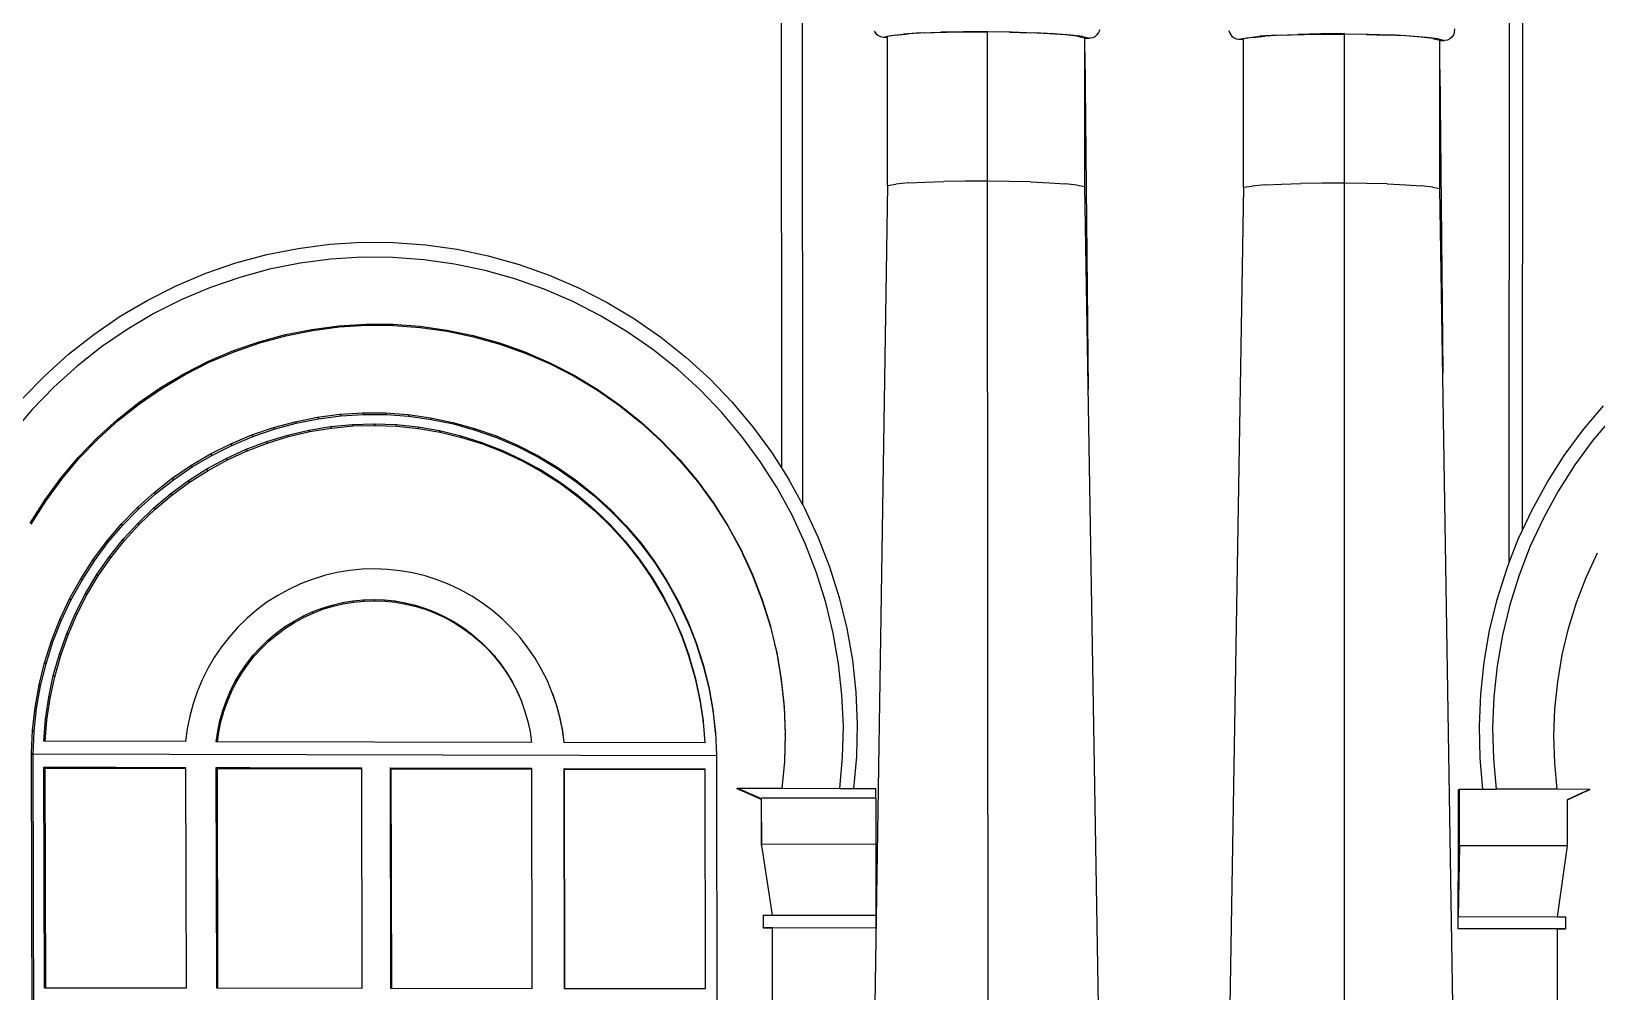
# Model space of a CAD drawing. Extents: x -106 to 80, y -44 to 65.
# Drawn here: x -18.76 to 4.62, y 10.83 to 25.17 of the extents above; entities that cross this region are included whole.
import ezdxf

# ---------------------------------------------------------------- set-up
doc = ezdxf.new("R2010")
doc.units = 0
doc.layers.get('0').update_dxf_attribs({"linetype": 'CONTINUOUS'})

msp = doc.modelspace()

# ---------------------------------------------------------------- linework, layer by layer
for p, q in [((-7.236, 18.1), (-7.247, 29.208)), ((3.313, 17.238), (3.318, 29.125)), ((-7.565, 28.873), (-7.554, 18.651)), ((3.512, 17.723), (3.517, 28.787)), ((-6.172, 25.175), (-6.148, 25.139)), ((-6.148, 25.139), (-6.116, 25.111)), ((-6.116, 25.111), (-6.079, 25.092)), ((-6.079, 25.092), (-6.039, 25.085)), ((-6.039, 25.085), (-5.925, 25.109)), ((-6.039, 25.085), (-5.972, 25.085)), ((-5.848, 25.113), (-5.972, 25.092)), ((-5.972, 25.085), (-5.972, 25.092)), ((-5.97, 22.871), (-5.972, 25.085)), ((-5.925, 25.109), (-5.736, 25.13)), ((-5.848, 25.113), (-5.661, 25.132)), ((-5.482, 25.147), (-5.736, 25.13)), ((-5.417, 25.147), (-5.661, 25.132)), ((-5.482, 25.147), (-5.177, 25.159)), ((-5.417, 25.147), (-5.132, 25.158)), ((-4.836, 25.165), (-5.177, 25.159)), ((-5.132, 25.158), (-5.13, 25.158)), ((-5.13, 25.158), (-5.089, 25.158)), ((-5.089, 25.158), (-5.088, 25.158)), ((-5.088, 25.158), (-4.831, 25.163)), ((-4.82, 25.163), (-5.088, 25.158)), ((-4.477, 25.166), (-4.836, 25.165)), ((-4.831, 25.163), (-4.82, 25.163)), ((-4.82, 25.163), (-4.813, 25.163)), ((-4.813, 25.163), (-4.481, 25.164)), ((-4.48, 22.934), (-4.481, 25.164)), ((-4.481, 25.164), (-4.479, 25.164)), ((-4.479, 25.164), (-4.477, 25.164)), ((-4.477, 25.166), (-4.119, 25.161)), ((-4.15, 25.159), (-4.477, 25.164)), ((-4.15, 25.159), (-4.148, 25.159)), ((-4.148, 25.159), (-3.837, 25.149)), ((-4.119, 25.161), (-3.782, 25.15)), ((-3.555, 25.135), (-3.837, 25.149)), ((-3.482, 25.134), (-3.782, 25.15)), ((-3.319, 25.117), (-3.555, 25.135)), ((-3.236, 25.114), (-3.482, 25.134)), ((-3.139, 25.096), (-3.319, 25.117)), ((-3.057, 25.091), (-3.236, 25.114)), ((-3.139, 25.096), (-3.025, 25.073)), ((-3.057, 25.091), (-2.953, 25.066)), ((-3.025, 25.066), (-3.025, 25.073)), ((-3.025, 25.066), (-2.953, 25.066)), ((-3.024, 22.855), (-3.025, 25.066)), ((-2.913, 25.072), (-2.953, 25.066)), ((-2.876, 25.09), (-2.913, 25.072)), ((-2.844, 25.118), (-2.876, 25.09)), ((-2.82, 25.154), (-2.844, 25.118)), ((-2.804, 25.195), (-2.82, 25.154)), ((-0.873, 25.183), (-0.858, 25.141)), ((-0.858, 25.141), (-0.834, 25.105)), ((-0.834, 25.105), (-0.803, 25.077)), ((-0.803, 25.077), (-0.766, 25.058)), ((-0.766, 25.058), (-0.727, 25.051)), ((-0.727, 25.051), (-0.606, 25.075)), ((-0.727, 25.051), (-0.658, 25.051)), ((-0.528, 25.079), (-0.658, 25.058)), ((-0.658, 25.051), (-0.658, 25.058)), ((-0.658, 22.842), (-0.658, 25.051)), ((-0.606, 25.075), (-0.411, 25.096)), ((-0.528, 25.079), (-0.335, 25.098)), ((-0.153, 25.113), (-0.411, 25.096)), ((-0.088, 25.113), (-0.335, 25.098)), ((-0.153, 25.113), (0.156, 25.125)), ((-0.088, 25.113), (0.2, 25.123)), ((0.498, 25.131), (0.156, 25.125)), ((0.2, 25.123), (0.202, 25.123)), ((0.202, 25.123), (0.243, 25.124)), ((0.243, 25.124), (0.245, 25.124)), ((0.245, 25.124), (0.502, 25.129)), ((0.514, 25.129), (0.245, 25.124)), ((0.857, 25.132), (0.498, 25.131)), ((0.502, 25.129), (0.514, 25.129)), ((0.514, 25.129), (0.52, 25.129)), ((0.52, 25.129), (0.852, 25.13)), ((0.851, 22.904), (0.852, 25.13)), ((0.852, 25.13), (0.854, 25.13)), ((0.854, 25.13), (0.856, 25.13)), ((1.18, 25.125), (0.856, 25.13)), ((0.857, 25.132), (1.212, 25.127)), ((1.18, 25.125), (1.183, 25.125)), ((1.183, 25.125), (1.491, 25.115)), ((1.212, 25.127), (1.546, 25.116)), ((1.768, 25.101), (1.491, 25.115)), ((1.84, 25.1), (1.546, 25.116)), ((1.998, 25.083), (1.768, 25.101)), ((2.079, 25.08), (1.84, 25.1)), ((2.171, 25.062), (1.998, 25.083)), ((2.251, 25.057), (2.079, 25.08)), ((2.171, 25.062), (2.278, 25.039)), ((2.251, 25.057), (2.348, 25.032)), ((2.277, 22.825), (2.278, 25.032)), ((2.278, 25.032), (2.278, 25.039)), ((2.278, 25.032), (2.348, 25.032)), ((2.388, 25.038), (2.348, 25.032)), ((2.425, 25.056), (2.388, 25.038)), ((2.457, 25.084), (2.425, 25.056)), ((2.482, 25.12), (2.457, 25.084)), ((2.497, 25.161), (2.482, 25.12)), ((2.497, 25.161), (2.502, 25.206)), ((-3.025, 24.855), (-2.974, 19.824)), ((2.278, 24.602), (2.32, 20.074)), ((-5.659, 22.906), (-5.416, 22.92)), ((-5.416, 22.92), (-5.129, 22.929)), ((-4.812, 22.934), (-5.129, 22.929)), ((-4.48, 22.934), (-4.812, 22.934)), ((-4.469, 6.944), (-4.48, 22.934)), ((-4.149, 22.93), (-4.48, 22.934)), ((-3.835, 22.922), (-4.149, 22.93)), ((-3.835, 22.922), (-3.554, 22.909)), ((-5.97, 22.871), (-6.218, 6.946)), ((-5.97, 22.871), (-5.847, 22.89)), ((-5.659, 22.906), (-5.847, 22.89)), ((-3.554, 22.909), (-3.318, 22.893)), ((-3.139, 22.875), (-3.318, 22.893)), ((-3.139, 22.875), (-3.024, 22.855)), ((-2.761, 6.947), (-3.024, 22.855)), ((-0.658, 22.842), (-0.918, 6.947)), ((-0.658, 22.842), (-0.528, 22.86)), ((-0.335, 22.877), (-0.528, 22.86)), ((-0.335, 22.877), (-0.088, 22.89)), ((-0.088, 22.89), (0.202, 22.899)), ((0.52, 22.904), (0.202, 22.899)), ((0.851, 22.904), (0.52, 22.904)), ((0.853, 6.945), (0.851, 22.904)), ((1.18, 22.9), (0.851, 22.904)), ((1.49, 22.892), (1.18, 22.9)), ((1.49, 22.892), (1.767, 22.879)), ((1.767, 22.879), (1.997, 22.864)), ((2.17, 22.845), (1.997, 22.864)), ((2.17, 22.845), (2.277, 22.825)), ((2.526, 6.947), (2.277, 22.825)), ((-14.774, 21.93), (-14.301, 21.991)), ((-14.301, 21.991), (-13.825, 22.021)), ((-13.825, 22.021), (-13.349, 22.018)), ((-13.349, 22.018), (-12.873, 21.984)), ((-12.873, 21.984), (-12.401, 21.918)), ((-15.702, 21.713), (-15.241, 21.837)), ((-15.241, 21.837), (-14.774, 21.93)), ((-14.285, 21.768), (-14.744, 21.708)), ((-13.822, 21.797), (-14.285, 21.768)), ((-13.359, 21.794), (-13.822, 21.797)), ((-12.896, 21.761), (-13.359, 21.794)), ((-12.437, 21.696), (-12.896, 21.761)), ((-12.401, 21.918), (-11.934, 21.82)), ((-11.934, 21.82), (-11.474, 21.691)), ((-16.593, 21.372), (-16.153, 21.558)), ((-16.153, 21.558), (-15.702, 21.713)), ((-15.199, 21.618), (-15.646, 21.497)), ((-14.744, 21.708), (-15.199, 21.618)), ((-11.983, 21.601), (-12.437, 21.696)), ((-11.537, 21.476), (-11.983, 21.601)), ((-11.474, 21.691), (-11.024, 21.531)), ((-11.024, 21.531), (-10.585, 21.342)), ((-17.019, 21.158), (-16.593, 21.372)), ((-16.085, 21.346), (-16.512, 21.166)), ((-15.646, 21.497), (-16.085, 21.346)), ((-11.099, 21.321), (-11.537, 21.476)), ((-10.673, 21.137), (-11.099, 21.321)), ((-10.585, 21.342), (-10.16, 21.124)), ((-17.43, 20.916), (-17.019, 21.158)), ((-16.512, 21.166), (-16.927, 20.957)), ((-10.259, 20.925), (-10.673, 21.137)), ((-10.16, 21.124), (-9.75, 20.878)), ((-17.825, 20.646), (-17.43, 20.916)), ((-16.927, 20.957), (-17.326, 20.721)), ((-9.861, 20.685), (-10.259, 20.925)), ((-9.75, 20.878), (-9.357, 20.605)), ((-18.201, 20.35), (-17.825, 20.646)), ((-17.326, 20.721), (-17.71, 20.459)), ((-15.355, 20.536), (-14.965, 20.642)), ((-15.346, 20.518), (-14.956, 20.624)), ((-14.965, 20.642), (-14.568, 20.721)), ((-14.956, 20.624), (-14.965, 20.642)), ((-14.956, 20.624), (-14.56, 20.703)), ((-14.568, 20.721), (-14.167, 20.774)), ((-14.56, 20.703), (-14.568, 20.721)), ((-14.56, 20.703), (-14.159, 20.756)), ((-14.167, 20.774), (-13.764, 20.799)), ((-14.159, 20.756), (-14.167, 20.774)), ((-14.159, 20.756), (-13.756, 20.781)), ((-13.764, 20.799), (-13.359, 20.797)), ((-13.756, 20.781), (-13.764, 20.799)), ((-13.756, 20.781), (-13.352, 20.779)), ((-13.359, 20.797), (-12.956, 20.768)), ((-13.352, 20.779), (-13.359, 20.797)), ((-13.352, 20.779), (-12.949, 20.75)), ((-12.956, 20.768), (-12.555, 20.711)), ((-12.949, 20.75), (-12.956, 20.768)), ((-12.949, 20.75), (-12.549, 20.694)), ((-12.555, 20.711), (-12.159, 20.628)), ((-12.549, 20.694), (-12.555, 20.711)), ((-12.549, 20.694), (-12.153, 20.611)), ((-12.159, 20.628), (-11.769, 20.519)), ((-12.153, 20.611), (-12.159, 20.628)), ((-12.153, 20.611), (-11.764, 20.501)), ((-9.479, 20.42), (-9.861, 20.685)), ((-9.357, 20.605), (-8.982, 20.307)), ((-18.556, 20.029), (-18.201, 20.35)), ((-17.71, 20.459), (-18.075, 20.171)), ((-16.111, 20.246), (-15.738, 20.404)), ((-16.1, 20.229), (-15.728, 20.386)), ((-15.738, 20.404), (-15.355, 20.536)), ((-15.728, 20.386), (-15.738, 20.404)), ((-15.728, 20.386), (-15.346, 20.518)), ((-15.346, 20.518), (-15.355, 20.536)), ((-11.769, 20.519), (-11.387, 20.383)), ((-11.764, 20.501), (-11.769, 20.519)), ((-11.764, 20.501), (-11.382, 20.366)), ((-11.387, 20.383), (-11.015, 20.223)), ((-11.382, 20.366), (-11.387, 20.383)), ((-11.382, 20.366), (-11.011, 20.205)), ((-9.115, 20.13), (-9.479, 20.42)), ((-18.075, 20.171), (-18.42, 19.859)), ((-16.472, 20.064), (-16.111, 20.246)), ((-16.461, 20.047), (-16.1, 20.229)), ((-16.1, 20.229), (-16.111, 20.246)), ((-11.011, 20.205), (-11.015, 20.223)), ((-11.015, 20.223), (-10.654, 20.037)), ((-11.011, 20.205), (-10.65, 20.02)), ((-8.771, 19.816), (-9.115, 20.13)), ((-8.982, 20.307), (-8.628, 19.984)), ((-18.889, 19.686), (-18.556, 20.029)), ((-16.821, 19.857), (-16.472, 20.064)), ((-16.809, 19.84), (-16.461, 20.047)), ((-16.461, 20.047), (-16.472, 20.064)), ((-10.654, 20.037), (-10.306, 19.828)), ((-10.65, 20.02), (-10.654, 20.037)), ((-10.65, 20.02), (-10.303, 19.811)), ((-8.628, 19.984), (-8.296, 19.639)), ((-18.42, 19.859), (-18.744, 19.525)), ((-17.155, 19.627), (-16.821, 19.857)), ((-17.143, 19.611), (-16.809, 19.84)), ((-16.809, 19.84), (-16.821, 19.857)), ((-10.306, 19.828), (-9.973, 19.596)), ((-10.303, 19.811), (-10.306, 19.828)), ((-10.303, 19.811), (-9.97, 19.58)), ((-8.448, 19.48), (-8.771, 19.816)), ((-8.296, 19.639), (-7.988, 19.272)), ((-18.744, 19.525), (-19.044, 19.169)), ((-17.473, 19.376), (-17.155, 19.627)), ((-17.46, 19.36), (-17.143, 19.611)), ((-17.143, 19.611), (-17.155, 19.627)), ((-14.817, 19.342), (-14.485, 19.409)), ((-14.485, 19.409), (-14.149, 19.452)), ((-14.485, 19.409), (-14.472, 19.384)), ((-14.472, 19.384), (-14.136, 19.428)), ((-14.149, 19.452), (-13.81, 19.474)), ((-14.149, 19.452), (-14.136, 19.428)), ((-14.136, 19.428), (-13.799, 19.449)), ((-13.81, 19.474), (-13.471, 19.472)), ((-13.81, 19.474), (-13.799, 19.449)), ((-13.799, 19.449), (-13.461, 19.448)), ((-13.471, 19.472), (-13.133, 19.448)), ((-13.471, 19.472), (-13.461, 19.448)), ((-13.461, 19.448), (-13.123, 19.424)), ((-13.133, 19.448), (-12.797, 19.401)), ((-13.133, 19.448), (-13.123, 19.424)), ((-13.123, 19.424), (-12.788, 19.377)), ((-9.973, 19.596), (-9.655, 19.342)), ((-9.97, 19.58), (-9.973, 19.596)), ((-9.97, 19.58), (-9.653, 19.326)), ((-8.148, 19.123), (-8.448, 19.48)), ((4.415, 19.219), (4.72, 19.581)), ((4.863, 19.422), (4.566, 19.069)), ((-17.774, 19.103), (-17.473, 19.376)), ((-17.761, 19.087), (-17.46, 19.36)), ((-17.46, 19.36), (-17.473, 19.376)), ((-15.465, 19.144), (-15.144, 19.254)), ((-15.45, 19.12), (-15.13, 19.23)), ((-15.144, 19.254), (-14.817, 19.342)), ((-15.144, 19.254), (-15.13, 19.23)), ((-15.13, 19.23), (-14.804, 19.318)), ((-14.93, 19.143), (-14.612, 19.217)), ((-14.917, 19.119), (-14.599, 19.194)), ((-14.817, 19.342), (-14.804, 19.318)), ((-14.804, 19.318), (-14.472, 19.384)), ((-14.612, 19.217), (-14.289, 19.27)), ((-14.599, 19.194), (-14.612, 19.217)), ((-14.599, 19.194), (-14.277, 19.247)), ((-14.289, 19.27), (-13.963, 19.302)), ((-14.277, 19.247), (-14.289, 19.27)), ((-14.277, 19.247), (-13.952, 19.278)), ((-13.963, 19.302), (-13.636, 19.311)), ((-13.952, 19.278), (-13.963, 19.302)), ((-13.952, 19.278), (-13.625, 19.287)), ((-13.636, 19.311), (-13.309, 19.299)), ((-13.625, 19.287), (-13.636, 19.311)), ((-13.625, 19.287), (-13.299, 19.275)), ((-13.309, 19.299), (-12.983, 19.265)), ((-13.299, 19.275), (-13.309, 19.299)), ((-13.299, 19.275), (-12.974, 19.241)), ((-12.983, 19.265), (-12.661, 19.209)), ((-12.974, 19.241), (-12.983, 19.265)), ((-12.974, 19.241), (-12.652, 19.185)), ((-12.797, 19.401), (-12.465, 19.332)), ((-12.797, 19.401), (-12.788, 19.377)), ((-12.788, 19.377), (-12.456, 19.308)), ((-12.661, 19.209), (-12.342, 19.132)), ((-12.652, 19.185), (-12.661, 19.209)), ((-12.652, 19.185), (-12.334, 19.108)), ((-12.465, 19.332), (-12.138, 19.241)), ((-12.465, 19.332), (-12.456, 19.308)), ((-12.456, 19.308), (-12.13, 19.217)), ((-12.138, 19.241), (-11.818, 19.129)), ((-12.138, 19.241), (-12.13, 19.217)), ((-12.13, 19.217), (-11.81, 19.105)), ((-9.655, 19.342), (-9.355, 19.068)), ((-9.653, 19.326), (-9.655, 19.342)), ((-9.653, 19.326), (-9.354, 19.052)), ((-7.988, 19.272), (-7.704, 18.885)), ((4.133, 18.836), (4.415, 19.219)), ((-18.056, 18.811), (-17.774, 19.103)), ((-18.042, 18.795), (-17.761, 19.087)), ((-17.761, 19.087), (-17.774, 19.103)), ((-16.081, 18.86), (-15.778, 19.013)), ((-16.065, 18.837), (-15.762, 18.989)), ((-15.778, 19.013), (-15.465, 19.144)), ((-15.778, 19.013), (-15.762, 18.989)), ((-15.762, 18.989), (-15.45, 19.12)), ((-15.549, 18.93), (-15.243, 19.047)), ((-15.534, 18.907), (-15.229, 19.023)), ((-15.465, 19.144), (-15.45, 19.12)), ((-15.243, 19.047), (-14.93, 19.143)), ((-15.229, 19.023), (-15.243, 19.047)), ((-15.229, 19.023), (-14.917, 19.119)), ((-14.917, 19.119), (-14.93, 19.143)), ((-12.342, 19.132), (-12.03, 19.033)), ((-12.334, 19.108), (-12.342, 19.132)), ((-12.334, 19.108), (-12.022, 19.01)), ((-12.03, 19.033), (-11.724, 18.914)), ((-12.022, 19.01), (-12.03, 19.033)), ((-12.022, 19.01), (-11.717, 18.891)), ((-11.818, 19.129), (-11.506, 18.995)), ((-11.818, 19.129), (-11.81, 19.105)), ((-11.81, 19.105), (-11.499, 18.971)), ((-11.506, 18.995), (-11.203, 18.84)), ((-11.506, 18.995), (-11.499, 18.971)), ((-11.499, 18.971), (-11.196, 18.817)), ((-9.354, 19.052), (-9.355, 19.068)), ((-9.355, 19.068), (-9.074, 18.774)), ((-9.354, 19.052), (-9.073, 18.758)), ((-7.872, 18.747), (-8.148, 19.123)), ((4.566, 19.069), (4.293, 18.697)), ((-18.318, 18.5), (-18.056, 18.811)), ((-18.304, 18.485), (-18.042, 18.795)), ((-18.042, 18.795), (-18.056, 18.811)), ((-16.374, 18.688), (-16.081, 18.86)), ((-16.357, 18.666), (-16.065, 18.837)), ((-16.135, 18.637), (-15.847, 18.794)), ((-16.119, 18.614), (-15.831, 18.771)), ((-16.081, 18.86), (-16.065, 18.837)), ((-15.847, 18.794), (-15.549, 18.93)), ((-15.831, 18.771), (-15.847, 18.794)), ((-15.831, 18.771), (-15.534, 18.907)), ((-15.534, 18.907), (-15.549, 18.93)), ((-11.724, 18.914), (-11.427, 18.775)), ((-11.717, 18.891), (-11.724, 18.914)), ((-11.717, 18.891), (-11.42, 18.753)), ((-11.427, 18.775), (-11.139, 18.617)), ((-11.42, 18.753), (-11.427, 18.775)), ((-11.42, 18.753), (-11.133, 18.594)), ((-11.203, 18.84), (-10.91, 18.666)), ((-11.203, 18.84), (-11.196, 18.817)), ((-11.196, 18.817), (-10.905, 18.644)), ((-9.074, 18.774), (-8.813, 18.462)), ((-9.073, 18.758), (-9.074, 18.774)), ((-9.073, 18.758), (-8.812, 18.447)), ((-7.622, 18.354), (-7.872, 18.747)), ((-7.704, 18.885), (-7.554, 18.651)), ((3.878, 18.435), (4.133, 18.836)), ((-18.558, 18.172), (-18.318, 18.5)), ((-18.544, 18.157), (-18.304, 18.485)), ((-18.304, 18.485), (-18.318, 18.5)), ((-16.922, 18.287), (-16.654, 18.497)), ((-16.904, 18.265), (-16.637, 18.475)), ((-16.654, 18.497), (-16.374, 18.688)), ((-16.654, 18.497), (-16.637, 18.475)), ((-16.637, 18.475), (-16.357, 18.666)), ((-16.412, 18.462), (-16.135, 18.637)), ((-16.395, 18.439), (-16.119, 18.614)), ((-16.374, 18.688), (-16.357, 18.666)), ((-16.119, 18.614), (-16.135, 18.637)), ((-11.139, 18.617), (-10.863, 18.439)), ((-11.133, 18.594), (-11.139, 18.617)), ((-11.133, 18.594), (-10.857, 18.417)), ((-10.91, 18.666), (-10.63, 18.473)), ((-10.91, 18.666), (-10.905, 18.644)), ((-10.905, 18.644), (-10.625, 18.451)), ((-10.63, 18.473), (-10.363, 18.261)), ((-10.63, 18.473), (-10.625, 18.451)), ((-7.554, 18.651), (-7.446, 18.481)), ((-7.236, 18.1), (-7.446, 18.481)), ((4.293, 18.697), (4.045, 18.307)), ((-17.175, 18.06), (-16.922, 18.287)), ((-17.156, 18.038), (-16.904, 18.265)), ((-16.928, 18.057), (-16.677, 18.268)), ((-16.922, 18.287), (-16.904, 18.265)), ((-16.91, 18.035), (-16.659, 18.246)), ((-16.677, 18.268), (-16.412, 18.462)), ((-16.659, 18.246), (-16.677, 18.268)), ((-16.659, 18.246), (-16.395, 18.439)), ((-16.395, 18.439), (-16.412, 18.462)), ((-10.863, 18.439), (-10.598, 18.244)), ((-10.857, 18.417), (-10.863, 18.439)), ((-10.857, 18.417), (-10.594, 18.222)), ((-10.625, 18.451), (-10.359, 18.24)), ((-10.598, 18.244), (-10.347, 18.032)), ((-10.594, 18.222), (-10.598, 18.244)), ((-10.363, 18.261), (-10.111, 18.033)), ((-10.363, 18.261), (-10.359, 18.24)), ((-10.359, 18.24), (-10.107, 18.011)), ((-8.813, 18.462), (-8.573, 18.133)), ((-8.812, 18.447), (-8.813, 18.462)), ((-8.812, 18.447), (-8.572, 18.119)), ((-7.398, 17.944), (-7.622, 18.354)), ((3.649, 18.018), (3.878, 18.435)), ((4.045, 18.307), (3.822, 17.902)), ((-18.777, 17.828), (-18.558, 18.172)), ((-18.762, 17.814), (-18.544, 18.157)), ((-18.544, 18.157), (-18.558, 18.172)), ((-17.412, 17.816), (-17.175, 18.06)), ((-17.393, 17.795), (-17.156, 18.038)), ((-17.175, 18.06), (-17.156, 18.038)), ((-17.165, 17.829), (-16.928, 18.057)), ((-17.147, 17.808), (-16.91, 18.035)), ((-16.91, 18.035), (-16.928, 18.057)), ((-10.594, 18.222), (-10.343, 18.01)), ((-10.347, 18.032), (-10.111, 17.803)), ((-10.343, 18.01), (-10.347, 18.032)), ((-10.343, 18.01), (-10.107, 17.782)), ((-10.111, 18.033), (-9.874, 17.788)), ((-10.111, 18.033), (-10.107, 18.011)), ((-10.107, 18.011), (-9.87, 17.767)), ((-8.573, 18.133), (-8.355, 17.789)), ((-8.572, 18.119), (-8.573, 18.133)), ((-8.572, 18.119), (-8.354, 17.775)), ((-7.236, 18.1), (-7.215, 18.06)), ((-7.215, 18.06), (-7.012, 17.625)), ((3.512, 17.723), (3.649, 18.018)), ((-17.633, 17.557), (-17.412, 17.816)), ((-17.614, 17.536), (-17.393, 17.795)), ((-17.412, 17.816), (-17.393, 17.795)), ((-17.386, 17.586), (-17.165, 17.829)), ((-17.368, 17.566), (-17.147, 17.808)), ((-17.147, 17.808), (-17.165, 17.829)), ((-10.111, 17.803), (-9.89, 17.559)), ((-10.107, 17.782), (-10.111, 17.803)), ((-10.107, 17.782), (-9.886, 17.539)), ((-9.874, 17.788), (-9.653, 17.527)), ((-9.874, 17.788), (-9.87, 17.767)), ((-9.87, 17.767), (-9.65, 17.507)), ((-8.354, 17.775), (-8.355, 17.789)), ((-8.355, 17.789), (-8.16, 17.431)), ((-8.354, 17.775), (-8.16, 17.418)), ((-7.201, 17.521), (-7.398, 17.944)), ((3.822, 17.902), (3.627, 17.482)), ((-17.836, 17.283), (-17.633, 17.557)), ((-17.816, 17.263), (-17.614, 17.536)), ((-17.633, 17.557), (-17.614, 17.536)), ((-17.591, 17.329), (-17.386, 17.586)), ((-17.572, 17.309), (-17.368, 17.566)), ((-17.368, 17.566), (-17.386, 17.586)), ((-9.89, 17.559), (-9.685, 17.301)), ((-9.886, 17.539), (-9.89, 17.559)), ((-9.886, 17.539), (-9.682, 17.281)), ((-7.012, 17.625), (-6.838, 17.177)), ((3.313, 17.238), (3.448, 17.586)), ((3.448, 17.586), (3.512, 17.723)), ((-17.779, 17.059), (-17.591, 17.329)), ((-17.76, 17.039), (-17.572, 17.309)), ((-17.572, 17.309), (-17.591, 17.329)), ((-9.685, 17.301), (-9.497, 17.03)), ((-9.682, 17.281), (-9.685, 17.301)), ((-9.653, 17.527), (-9.45, 17.253)), ((-9.653, 17.527), (-9.65, 17.507)), ((-9.65, 17.507), (-9.448, 17.233)), ((-8.16, 17.418), (-8.16, 17.431)), ((-8.16, 17.431), (-8.111, 17.325)), ((-8.16, 17.418), (-8.117, 17.325)), ((-8.117, 17.325), (-8.111, 17.325)), ((-8.117, 17.325), (-8.114, 17.32)), ((-8.114, 17.32), (-8.108, 17.32)), ((-8.114, 17.32), (-7.989, 17.048)), ((-8.111, 17.325), (-8.108, 17.32)), ((-8.108, 17.32), (-7.989, 17.061)), ((-7.032, 17.086), (-7.201, 17.521)), ((3.627, 17.482), (3.46, 17.049)), ((4.463, 17.018), (4.632, 17.385)), ((-18.021, 16.996), (-17.836, 17.283)), ((-18.001, 16.977), (-17.816, 17.263)), ((-17.836, 17.283), (-17.816, 17.263)), ((-14.197, 17.088), (-14.382, 17.044)), ((-14.009, 17.12), (-14.197, 17.088)), ((-13.82, 17.138), (-14.009, 17.12)), ((-13.63, 17.144), (-13.82, 17.138)), ((-13.44, 17.137), (-13.63, 17.144)), ((-13.251, 17.117), (-13.44, 17.137)), ((-13.064, 17.084), (-13.251, 17.117)), ((-12.879, 17.039), (-13.064, 17.084)), ((-9.682, 17.281), (-9.495, 17.011)), ((-9.45, 17.253), (-9.266, 16.966)), ((-9.45, 17.253), (-9.448, 17.233)), ((-9.448, 17.233), (-9.263, 16.947)), ((-6.892, 16.641), (-7.032, 17.086)), ((-6.838, 17.177), (-6.694, 16.719)), ((3.132, 16.686), (3.275, 17.142)), ((3.275, 17.142), (3.313, 17.238)), ((-18.186, 16.698), (-18.021, 16.996)), ((-18.166, 16.679), (-18.001, 16.977)), ((-18.021, 16.996), (-18.001, 16.977)), ((-17.948, 16.776), (-17.779, 17.059)), ((-17.929, 16.757), (-17.76, 17.039)), ((-17.76, 17.039), (-17.779, 17.059)), ((-14.913, 16.839), (-15.079, 16.747)), ((-14.74, 16.92), (-14.913, 16.839)), ((-14.563, 16.988), (-14.74, 16.92)), ((-14.382, 17.044), (-14.563, 16.988)), ((-12.698, 16.982), (-12.879, 17.039)), ((-12.52, 16.912), (-12.698, 16.982)), ((-12.348, 16.831), (-12.52, 16.912)), ((-9.497, 17.03), (-9.328, 16.747)), ((-9.495, 17.011), (-9.497, 17.03)), ((-9.495, 17.011), (-9.326, 16.728)), ((-9.266, 16.966), (-9.1, 16.667)), ((-9.266, 16.966), (-9.263, 16.947)), ((-9.263, 16.947), (-9.098, 16.649)), ((-7.989, 17.061), (-7.842, 16.681)), ((-7.989, 17.048), (-7.989, 17.061)), ((-7.989, 17.048), (-7.843, 16.668)), ((3.46, 17.049), (3.322, 16.606)), ((4.318, 16.64), (4.463, 17.018)), ((-18.332, 16.389), (-18.186, 16.698)), ((-18.311, 16.371), (-18.166, 16.679)), ((-18.186, 16.698), (-18.166, 16.679)), ((-18.099, 16.483), (-17.948, 16.776)), ((-18.079, 16.465), (-17.929, 16.757)), ((-17.929, 16.757), (-17.948, 16.776)), ((-15.239, 16.645), (-15.392, 16.531)), ((-15.079, 16.747), (-15.239, 16.645)), ((-14.416, 16.559), (-14.265, 16.605)), ((-14.265, 16.605), (-14.112, 16.641)), ((-14.253, 16.587), (-14.265, 16.605)), ((-14.253, 16.587), (-14.1, 16.623)), ((-14.112, 16.641), (-13.957, 16.667)), ((-14.1, 16.623), (-14.112, 16.641)), ((-14.1, 16.623), (-13.946, 16.649)), ((-13.957, 16.667), (-13.801, 16.682)), ((-13.946, 16.649), (-13.957, 16.667)), ((-13.946, 16.649), (-13.79, 16.664)), ((-13.801, 16.682), (-13.644, 16.687)), ((-13.79, 16.664), (-13.801, 16.682)), ((-13.79, 16.664), (-13.633, 16.669)), ((-13.644, 16.687), (-13.487, 16.681)), ((-13.633, 16.669), (-13.644, 16.687)), ((-13.633, 16.669), (-13.476, 16.663)), ((-13.487, 16.681), (-13.33, 16.665)), ((-13.476, 16.663), (-13.487, 16.681)), ((-13.476, 16.663), (-13.32, 16.646)), ((-13.33, 16.665), (-13.175, 16.638)), ((-13.32, 16.646), (-13.33, 16.665)), ((-13.32, 16.646), (-13.165, 16.62)), ((-13.175, 16.638), (-13.022, 16.601)), ((-13.165, 16.62), (-13.175, 16.638)), ((-13.165, 16.62), (-13.012, 16.583)), ((-13.022, 16.601), (-12.872, 16.554)), ((-13.012, 16.583), (-13.022, 16.601)), ((-12.181, 16.738), (-12.348, 16.831)), ((-12.021, 16.634), (-12.181, 16.738)), ((-11.868, 16.519), (-12.021, 16.634)), ((-9.328, 16.747), (-9.177, 16.454)), ((-9.326, 16.728), (-9.328, 16.747)), ((-9.326, 16.728), (-9.175, 16.436)), ((-9.1, 16.667), (-8.954, 16.358)), ((-9.1, 16.667), (-9.098, 16.649)), ((-9.098, 16.649), (-8.953, 16.34)), ((-7.843, 16.668), (-7.842, 16.681)), ((-7.843, 16.668), (-7.722, 16.28)), ((-7.842, 16.681), (-7.721, 16.291)), ((-6.782, 16.187), (-6.892, 16.641)), ((-6.694, 16.719), (-6.58, 16.253)), ((3.019, 16.222), (3.132, 16.686)), ((3.322, 16.606), (3.212, 16.155)), ((4.198, 16.253), (4.318, 16.64)), ((-18.456, 16.07), (-18.332, 16.389)), ((-18.436, 16.053), (-18.311, 16.371)), ((-18.332, 16.389), (-18.311, 16.371)), ((-18.23, 16.18), (-18.099, 16.483)), ((-18.209, 16.162), (-18.079, 16.465)), ((-18.079, 16.465), (-18.099, 16.483)), ((-15.537, 16.407), (-15.674, 16.274)), ((-15.392, 16.531), (-15.537, 16.407)), ((-14.844, 16.361), (-14.705, 16.437)), ((-14.83, 16.343), (-14.692, 16.419)), ((-14.705, 16.437), (-14.563, 16.503)), ((-14.692, 16.419), (-14.705, 16.437)), ((-14.692, 16.419), (-14.55, 16.485)), ((-14.563, 16.503), (-14.416, 16.559)), ((-14.55, 16.485), (-14.563, 16.503)), ((-14.55, 16.485), (-14.403, 16.541)), ((-14.403, 16.541), (-14.416, 16.559)), ((-14.403, 16.541), (-14.253, 16.587)), ((-13.012, 16.583), (-12.862, 16.536)), ((-12.872, 16.554), (-12.725, 16.497)), ((-12.862, 16.536), (-12.872, 16.554)), ((-12.862, 16.536), (-12.716, 16.479)), ((-12.725, 16.497), (-12.582, 16.43)), ((-12.716, 16.479), (-12.725, 16.497)), ((-12.716, 16.479), (-12.573, 16.412)), ((-12.582, 16.43), (-12.444, 16.354)), ((-12.573, 16.412), (-12.582, 16.43)), ((-12.573, 16.412), (-12.435, 16.336)), ((-11.723, 16.395), (-11.868, 16.519)), ((-11.587, 16.261), (-11.723, 16.395)), ((-9.177, 16.454), (-9.046, 16.151)), ((-9.175, 16.436), (-9.177, 16.454)), ((-9.175, 16.436), (-9.045, 16.133)), ((-18.34, 15.869), (-18.23, 16.18)), ((-18.32, 15.852), (-18.209, 16.162)), ((-18.209, 16.162), (-18.23, 16.18)), ((-15.801, 16.132), (-15.918, 15.982)), ((-15.674, 16.274), (-15.801, 16.132)), ((-15.224, 16.082), (-15.103, 16.184)), ((-15.21, 16.065), (-15.089, 16.166)), ((-15.103, 16.184), (-14.976, 16.277)), ((-15.089, 16.166), (-15.103, 16.184)), ((-15.089, 16.166), (-14.963, 16.259)), ((-14.976, 16.277), (-14.844, 16.361)), ((-14.963, 16.259), (-14.976, 16.277)), ((-14.963, 16.259), (-14.83, 16.343)), ((-14.83, 16.343), (-14.844, 16.361)), ((-12.444, 16.354), (-12.311, 16.268)), ((-12.435, 16.336), (-12.444, 16.354)), ((-12.435, 16.336), (-12.303, 16.251)), ((-12.311, 16.268), (-12.184, 16.174)), ((-12.303, 16.251), (-12.311, 16.268)), ((-12.303, 16.251), (-12.176, 16.157)), ((-12.184, 16.174), (-12.063, 16.072)), ((-12.176, 16.157), (-12.184, 16.174)), ((-12.176, 16.157), (-12.055, 16.055)), ((-11.459, 16.118), (-11.587, 16.261)), ((-9.046, 16.151), (-8.935, 15.84)), ((-9.045, 16.133), (-9.046, 16.151)), ((-9.045, 16.133), (-8.934, 15.823)), ((-8.954, 16.358), (-8.953, 16.34)), ((-8.954, 16.358), (-8.916, 16.26)), ((-8.953, 16.34), (-8.921, 16.26)), ((-8.921, 16.26), (-8.916, 16.26)), ((-8.921, 16.26), (-8.83, 16.029)), ((-8.916, 16.26), (-8.829, 16.04)), ((-7.722, 16.28), (-7.721, 16.291)), ((-7.722, 16.28), (-7.717, 16.26)), ((-7.721, 16.291), (-7.714, 16.26)), ((-7.717, 16.26), (-7.714, 16.26)), ((-7.717, 16.26), (-7.662, 16.029)), ((-7.714, 16.26), (-7.658, 16.029)), ((-6.702, 15.727), (-6.782, 16.187)), ((-6.58, 16.253), (-6.497, 15.78)), ((2.937, 15.751), (3.019, 16.222)), ((3.212, 16.155), (3.133, 15.698)), ((4.104, 15.859), (4.198, 16.253)), ((-18.56, 15.744), (-18.456, 16.07)), ((-18.539, 15.728), (-18.436, 16.053)), ((-18.456, 16.07), (-18.436, 16.053)), ((-15.918, 15.982), (-16.026, 15.823)), ((-15.443, 15.856), (-15.337, 15.972)), ((-15.429, 15.839), (-15.323, 15.955)), ((-15.337, 15.972), (-15.224, 16.082)), ((-15.323, 15.955), (-15.337, 15.972)), ((-15.323, 15.955), (-15.21, 16.065)), ((-15.21, 16.065), (-15.224, 16.082)), ((-12.055, 16.055), (-12.063, 16.072)), ((-12.063, 16.072), (-12.031, 16.041)), ((-12.055, 16.055), (-12.042, 16.041)), ((-12.042, 16.041), (-12.031, 16.041)), ((-12.042, 16.041), (-12.04, 16.039)), ((-12.04, 16.039), (-12.03, 16.039)), ((-12.04, 16.039), (-11.942, 15.945)), ((-12.031, 16.041), (-12.03, 16.039)), ((-12.03, 16.039), (-11.95, 15.962)), ((-11.95, 15.962), (-11.843, 15.845)), ((-11.942, 15.945), (-11.95, 15.962)), ((-11.942, 15.945), (-11.836, 15.828)), ((-11.342, 15.967), (-11.459, 16.118)), ((-11.234, 15.809), (-11.342, 15.967)), ((-8.83, 16.029), (-8.828, 16.029)), ((-8.83, 16.029), (-8.83, 16.027)), ((-8.83, 16.027), (-8.828, 16.027)), ((-8.83, 16.027), (-8.828, 16.023)), ((-8.829, 16.04), (-8.725, 15.715)), ((-8.829, 16.04), (-8.828, 16.029)), ((-8.828, 16.029), (-8.828, 16.027)), ((-8.828, 16.027), (-8.828, 16.023)), ((-8.828, 16.023), (-8.724, 15.698)), ((-7.662, 16.029), (-7.658, 16.029)), ((-7.662, 16.029), (-7.661, 16.027)), ((-7.661, 16.027), (-7.658, 16.027)), ((-7.661, 16.027), (-7.627, 15.884)), ((-7.658, 16.029), (-7.658, 16.027)), ((-7.658, 16.027), (-7.626, 15.895)), ((-18.642, 15.412), (-18.56, 15.744)), ((-18.621, 15.396), (-18.539, 15.728)), ((-18.56, 15.744), (-18.539, 15.728)), ((-18.43, 15.551), (-18.34, 15.869)), ((-18.409, 15.535), (-18.32, 15.852)), ((-18.32, 15.852), (-18.34, 15.869)), ((-16.026, 15.823), (-16.122, 15.658)), ((-15.631, 15.602), (-15.542, 15.732)), ((-15.616, 15.585), (-15.527, 15.715)), ((-15.542, 15.732), (-15.443, 15.856)), ((-15.527, 15.715), (-15.542, 15.732)), ((-15.527, 15.715), (-15.429, 15.839)), ((-15.429, 15.839), (-15.443, 15.856)), ((-11.837, 15.83), (-11.843, 15.845)), ((-11.843, 15.845), (-11.832, 15.83)), ((-11.837, 15.83), (-11.832, 15.83)), ((-11.836, 15.828), (-11.837, 15.83)), ((-11.836, 15.828), (-11.836, 15.827)), ((-11.83, 15.827), (-11.836, 15.827)), ((-11.836, 15.827), (-11.738, 15.704)), ((-11.832, 15.83), (-11.83, 15.827)), ((-11.83, 15.827), (-11.745, 15.72)), ((-11.745, 15.72), (-11.655, 15.59)), ((-11.738, 15.704), (-11.745, 15.72)), ((-11.738, 15.704), (-11.648, 15.573)), ((-11.138, 15.644), (-11.234, 15.809)), ((-8.934, 15.823), (-8.935, 15.84)), ((-8.935, 15.84), (-8.93, 15.82)), ((-8.934, 15.823), (-8.933, 15.82)), ((-8.933, 15.82), (-8.93, 15.82)), ((-8.933, 15.82), (-8.932, 15.817)), ((-8.929, 15.817), (-8.932, 15.817)), ((-8.932, 15.817), (-8.844, 15.507)), ((-8.93, 15.82), (-8.929, 15.817)), ((-8.929, 15.817), (-8.845, 15.523)), ((-8.725, 15.715), (-8.643, 15.383)), ((-8.725, 15.715), (-8.724, 15.698)), ((-8.724, 15.698), (-8.642, 15.367)), ((-7.627, 15.884), (-7.626, 15.895)), ((-7.627, 15.884), (-7.558, 15.482)), ((-7.626, 15.895), (-7.558, 15.493)), ((-6.652, 15.263), (-6.702, 15.727)), ((-6.497, 15.78), (-6.445, 15.303)), ((2.886, 15.276), (2.937, 15.751)), ((3.133, 15.698), (3.083, 15.235)), ((4.036, 15.459), (4.104, 15.859)), ((-18.499, 15.228), (-18.43, 15.551)), ((-18.478, 15.212), (-18.409, 15.535)), ((-18.409, 15.535), (-18.43, 15.551)), ((-16.207, 15.487), (-16.281, 15.31)), ((-16.122, 15.658), (-16.207, 15.487)), ((-15.784, 15.325), (-15.712, 15.466)), ((-15.769, 15.309), (-15.697, 15.449)), ((-15.712, 15.466), (-15.631, 15.602)), ((-15.697, 15.449), (-15.712, 15.466)), ((-15.697, 15.449), (-15.616, 15.585)), ((-15.616, 15.585), (-15.631, 15.602)), ((-11.655, 15.59), (-11.574, 15.454)), ((-11.648, 15.573), (-11.655, 15.59)), ((-11.648, 15.573), (-11.567, 15.438)), ((-11.574, 15.454), (-11.502, 15.312)), ((-11.567, 15.438), (-11.574, 15.454)), ((-11.567, 15.438), (-11.495, 15.297)), ((-11.052, 15.472), (-11.138, 15.644)), ((-10.978, 15.295), (-11.052, 15.472)), ((-8.845, 15.523), (-8.775, 15.2)), ((-8.844, 15.507), (-8.845, 15.523)), ((-8.844, 15.507), (-8.774, 15.185)), ((-7.558, 15.493), (-7.515, 15.088)), ((-7.558, 15.482), (-7.558, 15.493)), ((-7.558, 15.482), (-7.516, 15.078)), ((3.995, 15.056), (4.036, 15.459)), ((-18.702, 15.075), (-18.642, 15.412)), ((-18.681, 15.06), (-18.621, 15.396)), ((-18.642, 15.412), (-18.621, 15.396)), ((-18.546, 14.901), (-18.499, 15.228)), ((-18.525, 14.885), (-18.478, 15.212)), ((-18.478, 15.212), (-18.499, 15.228)), ((-16.281, 15.31), (-16.343, 15.129)), ((-15.846, 15.179), (-15.784, 15.325)), ((-15.831, 15.163), (-15.769, 15.309)), ((-15.769, 15.309), (-15.784, 15.325)), ((-11.502, 15.312), (-11.439, 15.167)), ((-11.495, 15.297), (-11.502, 15.312)), ((-11.495, 15.297), (-11.439, 15.166)), ((-10.972, 15.279), (-10.978, 15.295)), ((-10.974, 15.283), (-10.978, 15.295)), ((-10.972, 15.279), (-10.974, 15.283)), ((-10.916, 15.114), (-10.974, 15.283)), ((-10.91, 15.098), (-10.972, 15.279)), ((-8.775, 15.2), (-8.727, 14.874)), ((-8.774, 15.185), (-8.775, 15.2)), ((-8.643, 15.383), (-8.582, 15.047)), ((-8.643, 15.383), (-8.642, 15.367)), ((-8.642, 15.367), (-8.581, 15.032)), ((-6.632, 14.797), (-6.652, 15.263)), ((-6.445, 15.303), (-6.425, 14.823)), ((2.866, 14.798), (2.886, 15.276)), ((3.083, 15.235), (3.064, 14.771)), ((-18.74, 14.735), (-18.702, 15.075)), ((-18.718, 14.72), (-18.681, 15.06)), ((-18.702, 15.075), (-18.681, 15.06)), ((-16.343, 15.129), (-16.393, 14.944)), ((-15.942, 14.877), (-15.899, 15.029)), ((-15.926, 14.862), (-15.883, 15.014)), ((-15.899, 15.029), (-15.846, 15.179)), ((-15.883, 15.014), (-15.899, 15.029)), ((-15.883, 15.014), (-15.831, 15.163)), ((-15.831, 15.163), (-15.846, 15.179)), ((-11.439, 15.167), (-11.439, 15.166)), ((-11.439, 15.166), (-11.386, 15.017)), ((-11.386, 15.017), (-11.343, 14.864)), ((-10.865, 14.929), (-10.916, 15.114)), ((-10.91, 15.098), (-10.916, 15.114)), ((-10.86, 14.914), (-10.91, 15.098)), ((-8.774, 15.185), (-8.726, 14.859)), ((-8.582, 15.047), (-8.544, 14.708)), ((-8.582, 15.047), (-8.581, 15.032)), ((-8.581, 15.032), (-8.543, 14.695)), ((-7.516, 15.078), (-7.515, 15.088)), ((-7.516, 15.078), (-7.501, 14.671)), ((-7.515, 15.088), (-7.5, 14.681)), ((3.979, 14.651), (3.995, 15.056)), ((-18.755, 14.392), (-18.74, 14.735)), ((-18.74, 14.735), (-18.718, 14.72)), ((-18.572, 14.571), (-18.546, 14.901)), ((-18.55, 14.571), (-18.525, 14.885)), ((-18.525, 14.885), (-18.546, 14.901)), ((-16.43, 14.756), (-16.455, 14.565)), ((-16.393, 14.944), (-16.43, 14.756)), ((-15.974, 14.721), (-15.942, 14.877)), ((-15.958, 14.707), (-15.926, 14.862)), ((-15.926, 14.862), (-15.942, 14.877)), ((-11.343, 14.864), (-11.31, 14.709)), ((-10.828, 14.741), (-10.865, 14.929)), ((-10.86, 14.914), (-10.865, 14.929)), ((-10.822, 14.726), (-10.86, 14.914)), ((-10.802, 14.551), (-10.828, 14.741)), ((-10.822, 14.726), (-10.828, 14.741)), ((-8.726, 14.859), (-8.727, 14.874)), ((-8.726, 14.859), (-8.7, 14.545)), ((-6.644, 14.331), (-6.632, 14.797)), ((-6.425, 14.823), (-6.436, 14.344)), ((2.877, 14.32), (2.866, 14.798)), ((3.064, 14.771), (3.076, 14.306)), ((-18.733, 14.378), (-18.718, 14.72)), ((-18.55, 14.571), (-18.572, 14.571)), ((-16.455, 14.565), (-18.55, 14.571)), ((-15.996, 14.564), (-15.974, 14.721)), ((-15.979, 14.564), (-15.996, 14.564)), ((-15.979, 14.564), (-15.958, 14.707)), ((-11.287, 14.552), (-15.979, 14.564)), ((-15.958, 14.707), (-15.974, 14.721)), ((-11.31, 14.709), (-11.287, 14.552)), ((-10.799, 14.551), (-10.822, 14.726)), ((-10.799, 14.551), (-10.802, 14.551)), ((-8.7, 14.545), (-10.799, 14.551)), ((-8.544, 14.708), (-8.543, 14.695)), ((-8.543, 14.695), (-8.527, 14.367)), ((-7.501, 14.671), (-7.512, 14.265)), ((-7.5, 14.681), (-7.511, 14.274)), ((-7.501, 14.671), (-7.5, 14.681)), ((3.991, 14.245), (3.979, 14.651)), ((-18.71, -3.547), (-18.755, 14.392)), ((-18.755, 14.392), (-18.733, 14.378)), ((-18.681, -6.505), (-18.733, 14.378)), ((-8.527, 14.353), (-18.733, 14.378)), ((-8.527, 14.367), (-8.527, 14.353)), ((-8.527, 14.353), (-8.507, -3.507)), ((-7.512, 14.265), (-7.549, 13.868)), ((-7.511, 14.274), (-7.512, 14.265)), ((-6.685, 13.866), (-6.644, 14.331)), ((-6.436, 14.344), (-6.478, 13.866)), ((2.918, 13.855), (2.877, 14.32)), ((3.076, 14.306), (3.117, 13.855)), ((-18.563, 10.885), (-18.571, 14.185)), ((-18.571, 14.185), (-17.512, 14.182)), ((-18.55, 14.171), (-18.571, 14.185)), ((-18.55, 14.171), (-17.493, 14.168)), ((-18.542, 10.885), (-18.55, 14.171)), ((-17.512, 14.182), (-16.454, 14.18)), ((-17.493, 14.168), (-17.512, 14.182)), ((-17.493, 14.168), (-16.454, 14.166)), ((-16.454, 14.18), (-16.454, 14.166)), ((-16.454, 14.166), (-16.447, 10.882)), ((-15.996, 14.178), (-15.501, 14.177)), ((-15.989, 10.882), (-15.996, 14.178)), ((-15.98, 14.165), (-15.996, 14.178)), ((-15.98, 14.165), (-15.486, 14.164)), ((-15.973, 10.882), (-15.98, 14.165)), ((-15.501, 14.177), (-13.828, 14.173)), ((-15.486, 14.164), (-15.501, 14.177)), ((-15.486, 14.164), (-13.828, 14.16)), ((-13.828, 14.173), (-13.828, 14.16)), ((-13.828, 14.16), (-13.822, 10.879)), ((-13.388, 10.878), (-13.393, 14.172)), ((-13.393, 14.172), (-11.287, 14.167)), ((-13.383, 14.158), (-13.393, 14.172)), ((-13.383, 14.158), (-11.287, 14.153)), ((-13.377, 10.878), (-13.383, 14.158)), ((-11.287, 14.167), (-11.287, 14.153)), ((-11.287, 14.153), (-11.282, 10.876)), ((-10.797, 10.875), (-10.802, 14.166)), ((-10.802, 14.166), (-8.7, 14.161)), ((-10.796, 14.152), (-10.802, 14.166)), ((-10.792, 10.875), (-10.796, 14.152)), ((-10.796, 14.152), (-8.7, 14.147)), ((-8.7, 14.161), (-8.7, 14.147)), ((-8.7, 14.147), (-8.696, 10.873)), ((4.028, 13.853), (3.991, 14.245)), ((-8.216, 13.861), (-8.217, 13.87)), ((-8.217, 13.87), (-7.549, 13.868)), ((-7.853, 13.711), (-8.217, 13.87)), ((-7.853, 13.703), (-8.216, 13.861)), ((-7.549, 13.868), (-6.685, 13.866)), ((-6.685, 13.866), (-6.478, 13.866)), ((-6.478, 13.866), (-6.146, 13.865)), ((-6.146, 13.719), (-6.146, 13.865)), ((2.553, 13.845), (2.572, 13.856)), ((2.553, 13.001), (2.553, 13.845)), ((2.571, 13.011), (2.572, 13.856)), ((2.572, 13.856), (2.918, 13.855)), ((2.918, 13.855), (3.117, 13.855)), ((4.028, 13.853), (3.117, 13.855)), ((4.514, 13.851), (4.028, 13.853)), ((4.392, 13.795), (4.176, 13.695)), ((4.392, 13.793), (4.176, 13.693)), ((4.475, 13.832), (4.392, 13.793)), ((4.471, 13.832), (4.392, 13.795)), ((4.392, 13.793), (4.392, 13.795)), ((4.514, 13.851), (4.471, 13.832)), ((4.471, 13.832), (4.475, 13.832)), ((4.475, 13.832), (4.514, 13.851)), ((-7.853, 13.711), (-7.852, 13.722)), ((-7.853, 13.703), (-7.853, 13.711)), ((-7.852, 13.711), (-7.853, 13.711)), ((-7.852, 13.014), (-7.853, 13.703)), ((-6.146, 13.719), (-7.852, 13.722)), ((-7.852, 13.711), (-7.852, 13.722)), ((-7.851, 13.032), (-7.852, 13.711)), ((-6.142, 13.719), (-6.146, 13.719)), ((-6.142, 13.028), (-6.142, 13.719)), ((4.176, 13.693), (4.175, 13.007)), ((4.176, 13.695), (4.176, 13.693)), ((-7.852, 13.014), (-7.851, 13.032)), ((-7.849, 13.014), (-7.852, 13.014)), ((-7.849, 13.014), (-7.851, 13.032)), ((-6.142, 13.028), (-7.851, 13.032)), ((-7.691, 11.974), (-7.849, 13.014)), ((-6.144, 11.967), (-6.142, 13.028)), ((2.571, 13.011), (2.552, 11.953)), ((2.552, 11.953), (2.553, 13.001)), ((2.553, 13.001), (2.571, 13.011)), ((4.175, 13.007), (2.571, 13.011)), ((4.175, 13.007), (4.028, 11.95)), ((-7.83, 11.964), (-7.83, 11.97)), ((-7.691, 11.97), (-7.83, 11.97)), ((-7.83, 11.97), (-7.83, 11.964)), ((-7.83, 11.964), (-7.83, 11.964)), ((-7.83, 11.964), (-7.83, 11.783)), ((-7.83, 11.964), (-7.83, 11.788)), ((-7.691, 11.97), (-7.691, 11.974)), ((-7.69, 11.97), (-7.691, 11.974)), ((-7.69, 11.97), (-7.691, 11.97)), ((-6.144, 11.967), (-7.69, 11.97)), ((-6.144, 11.786), (-6.144, 11.967)), ((2.552, 11.953), (4.028, 11.95)), ((2.552, 11.772), (2.552, 11.953)), ((4.028, 11.95), (4.153, 11.95)), ((4.153, 11.95), (4.153, 11.769)), ((-7.83, 11.788), (-7.69, 11.788)), ((-7.83, 11.783), (-7.83, 11.788)), ((-7.83, 11.783), (-7.691, 11.782)), ((-7.691, 11.782), (-7.69, 11.788)), ((-7.681, 2.715), (-7.691, 11.782)), ((-7.69, 11.788), (-6.144, 11.786)), ((-7.681, 2.715), (-7.69, 11.788)), ((4.028, 11.77), (2.552, 11.772)), ((4.028, 11.764), (4.021, -1.484)), ((4.153, 11.769), (4.028, 11.77)), ((4.028, 11.77), (4.028, 11.764)), ((4.137, 11.764), (4.028, 11.764)), ((4.137, 11.764), (4.153, 11.769)), ((-18.542, 10.885), (-18.563, 10.885)), ((-16.447, 10.882), (-18.542, 10.885)), ((-15.973, 10.882), (-15.989, 10.882)), ((-13.822, 10.879), (-15.973, 10.882)), ((-13.377, 10.878), (-13.388, 10.878)), ((-11.282, 10.876), (-13.377, 10.878)), ((-10.792, 10.875), (-10.797, 10.875)), ((-8.696, 10.873), (-10.792, 10.875))]:
    msp.add_line(p, q)

doc.saveas('drawing.dxf')
